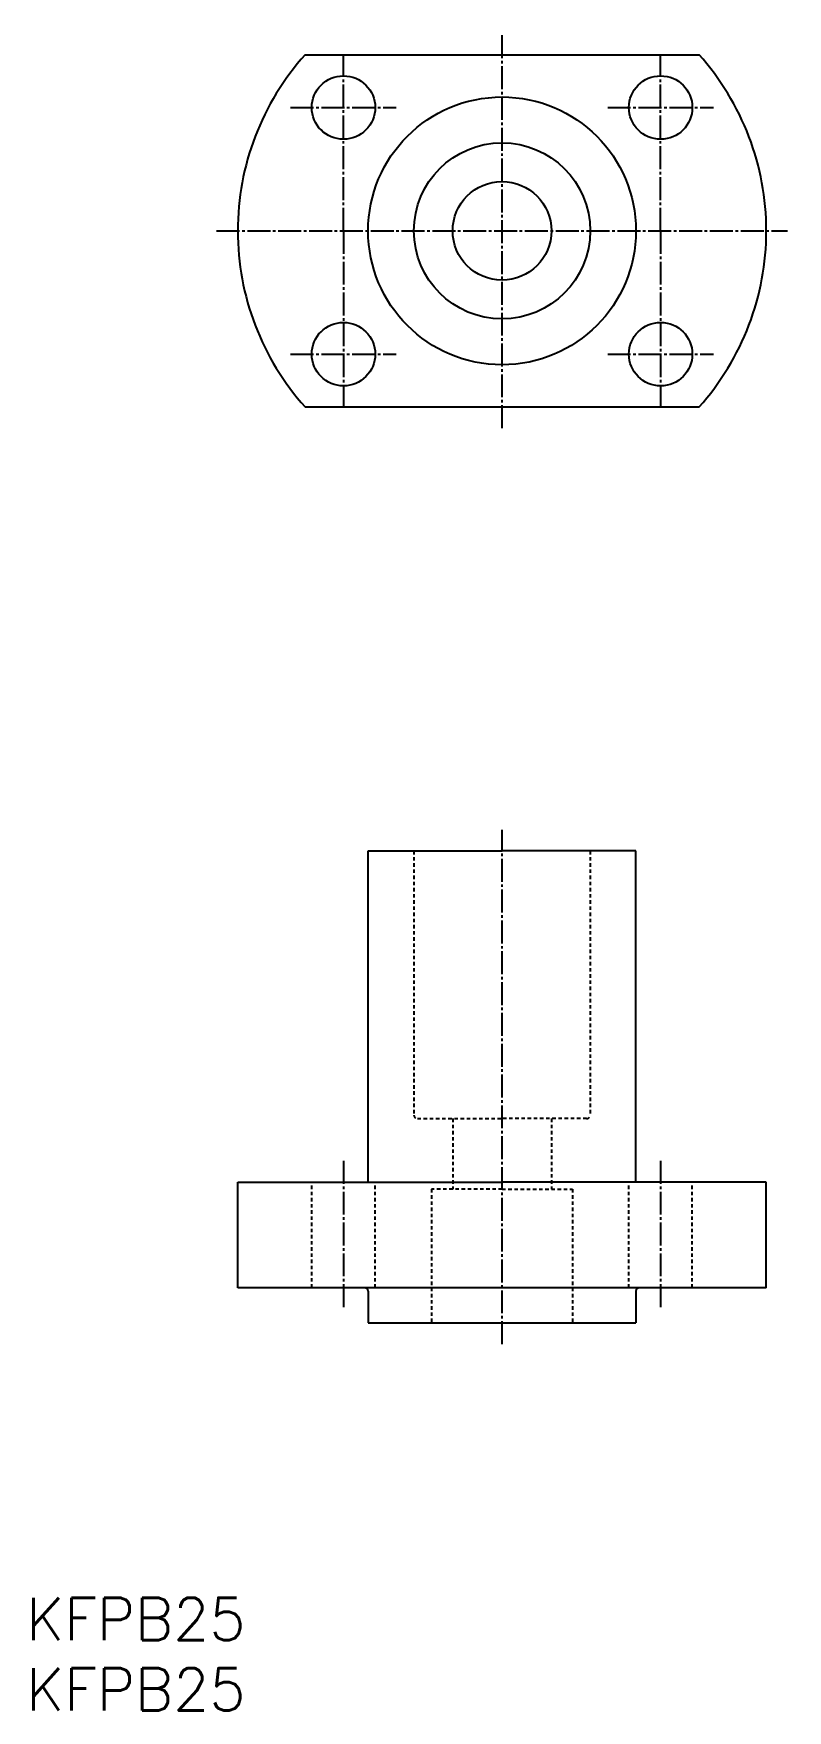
# Model space of a CAD drawing. Extents: x 408 to 515, y -543 to -305.
import ezdxf

# ---------------------------------------------------------------- set-up
doc = ezdxf.new("R2010")
doc.units = 0
doc.header["$LTSCALE"] = 0.25
doc.linetypes.add('CENTER', pattern=[17.5, 13, -1.5, 1.5, -1.5])
doc.linetypes.add('DASHED', pattern=[3.5, 2, -1.5])
doc.layers.get('0').update_dxf_attribs({"linetype": 'CONTINUOUS'})
doc.layers.add('CENTER', color=1, linetype='CENTER')
doc.styles.get("Standard").update_dxf_attribs({"font": 'txt', "bigfont": 'BIGFONT'})

msp = doc.modelspace()

# ---------------------------------------------------------------- linework, layer by layer
at = {"color": 7, "linetype": 'CONTINUOUS'}
for p, q in [((446.93, -308), (502.83, -308)), ((446.93, -358), (502.83, -358)), ((455.88, -421), (474.88, -421)), ((455.88, -468), (455.88, -421)), ((493.88, -421), (474.88, -421)), ((493.88, -468), (493.88, -421)), ((437.38, -468), (455.88, -468)), ((437.38, -483), (437.38, -468)), ((455.88, -468), (474.88, -468)), ((493.88, -468), (474.88, -468)), ((512.38, -468), (493.88, -468)), ((512.38, -483), (512.38, -468)), ((512.38, -483), (437.38, -483)), ((455.88, -483.5), (455.88, -488)), ((493.88, -483.5), (493.88, -488)), ((455.88, -488), (493.88, -488))]:
    msp.add_line(p, q, dxfattribs=at)
at = {"color": 3, "linetype": 'DASHED'}
for p, q in [((462.38, -421), (462.38, -458.5)), ((487.38, -421), (487.38, -458.5)), ((462.88, -459), (474.88, -459)), ((467.88, -459), (467.88, -469)), ((486.88, -459), (474.88, -459)), ((481.88, -459), (481.88, -469)), ((447.88, -483), (447.88, -468)), ((456.88, -483), (456.88, -468)), ((492.88, -483), (492.88, -468)), ((501.88, -483), (501.88, -468)), ((474.88, -469), (464.88, -469)), ((464.88, -469), (464.88, -488)), ((474.88, -469), (484.88, -469)), ((484.88, -469), (484.88, -488))]:
    msp.add_line(p, q, dxfattribs=at)
at = {"color": 7, "linetype": 'CONTINUOUS'}
for centre, radius in [((452.38, -315.5), 4.5), ((497.38, -315.5), 4.5), ((474.88, -333), 19), ((474.88, -333), 12.5), ((474.88, -333), 7), ((452.38, -350.5), 4.5), ((497.38, -350.5), 4.5)]:
    msp.add_circle(centre, radius, dxfattribs=at)
for centre, radius, start, end in [((474.88, -333), 37.5, 138.1897, 180), ((474.88, -333), 37.5, 0, 41.8103), ((474.88, -333), 37.5, 180, 221.8103), ((474.88, -333), 37.5, 318.1897, 0), ((455.38, -483.5), 0.5, 0, 90), ((494.38, -483.5), 0.5, 90, 180)]:
    msp.add_arc(centre, radius, start, end, dxfattribs=at)
at = {"color": 3, "linetype": 'DASHED'}
for centre, start, end in [((462.88, -458.5), 180, 270), ((486.88, -458.5), 270, 0)]:
    msp.add_arc(centre, 0.5, start, end, dxfattribs=at)
at = {"layer": 'CENTER', "color": 1, "linetype": 'CENTER'}
for p, q in [((474.88, -361), (474.88, -305)), ((452.38, -333), (452.38, -308)), ((497.38, -333), (497.38, -308)), ((444.88, -315.5), (459.88, -315.5)), ((489.88, -315.5), (504.88, -315.5)), ((434.38, -333), (515.38, -333)), ((452.38, -333), (452.38, -358)), ((497.38, -333), (497.38, -358)), ((444.88, -350.5), (459.88, -350.5)), ((489.88, -350.5), (504.88, -350.5)), ((474.88, -491), (474.88, -418)), ((452.38, -465), (452.38, -486)), ((497.38, -465), (497.38, -486))]:
    msp.add_line(p, q, dxfattribs=at)

# ---------------------------------------------------------------- texts
at = {"color": 7, "linetype": 'CONTINUOUS'}
for p in [(407.38, -533), (407.38, -543)]:
    msp.add_text('KFPB25', height=6, dxfattribs=at).set_placement(p)

doc.saveas('drawing.dxf')
